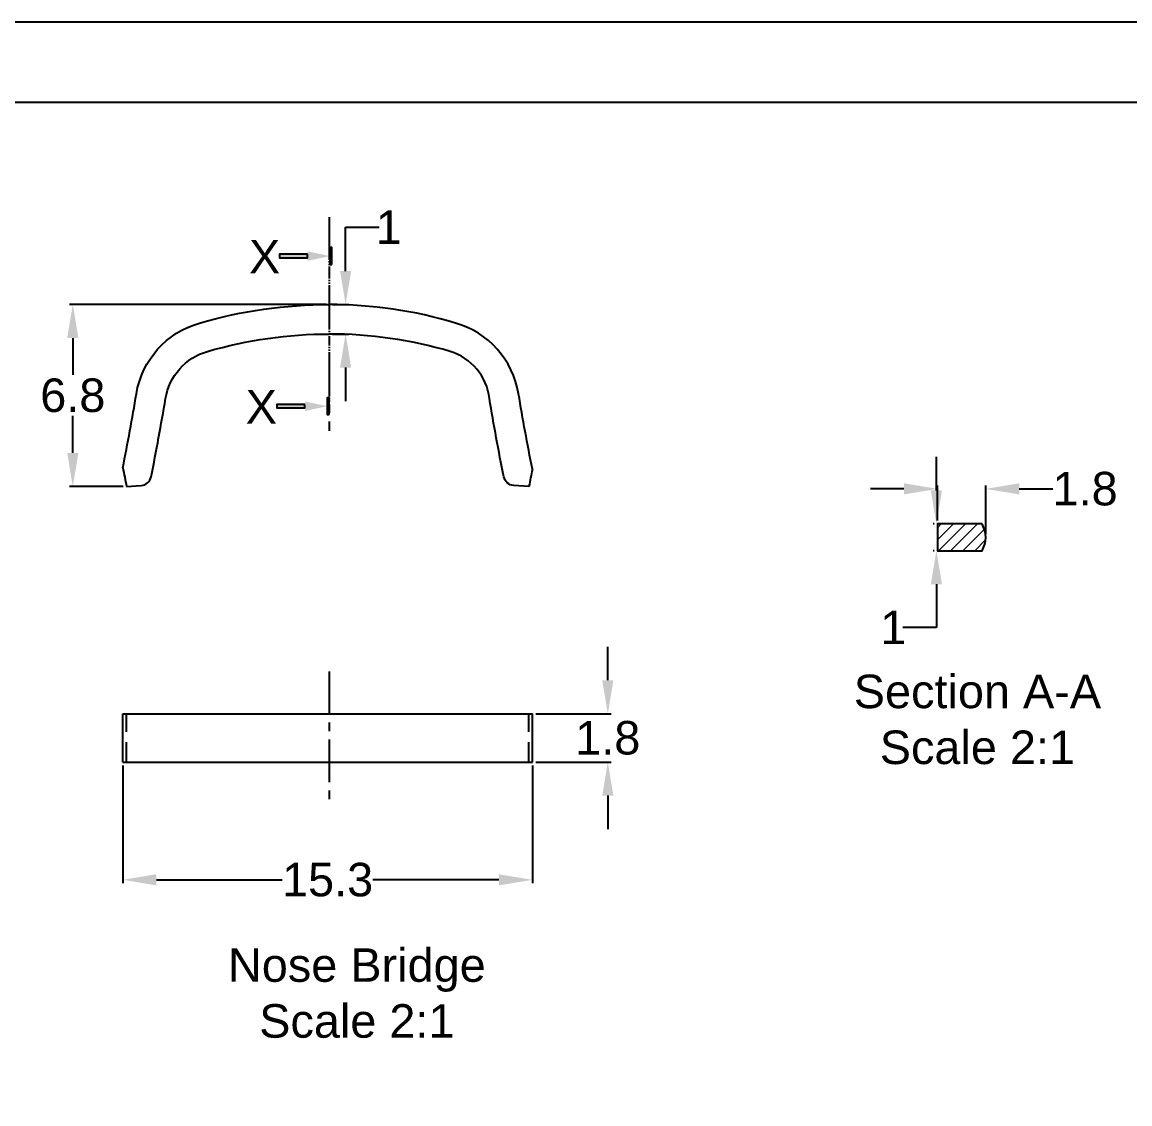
# Model space of a CAD drawing. Header units: millimetres. Extents: x 1186 to 2336, y 1181 to 1549.
# Drawn here: x 1973.9 to 2056.5, y 1468.2 to 1548.8 of the extents above; entities that cross this region are included whole.
import ezdxf

# ---------------------------------------------------------------- set-up
doc = ezdxf.new("R2010")
doc.units = ezdxf.units.MM
for name, pattern in [('CENTER', [50.8, 31.75, -6.35, 6.35, -6.35]), ('HIDDEN2', [0.1875, 0.125, -0.0625]), ('PHANTOM2', [1.25, 0.625, -0.125, 0.125, -0.125, 0.125, -0.125])]:
    doc.linetypes.add(name, pattern=pattern)
for name, color, linetype in [('Dimension', 3, 'Continuous'), ('Hidden Line', 1, 'HIDDEN2'), ('Section Line', 6, 'PHANTOM2')]:
    doc.layers.add(name, color=color, linetype=linetype)
for name, color, linetype, lineweight in [('odj', 4, 'Continuous', 35), ('Section', 4, 'Continuous', 25), ('绘图层', 7, 'Continuous', 15)]:
    doc.layers.add(name, color=color, linetype=linetype, lineweight=lineweight)
doc.styles.get("Standard").update_dxf_attribs({"font": 'arial.ttf'})
doc.styles.add('宋体', font='SimSun.ttf')
doc.dimstyles.new('Standard$0', dxfattribs={"dimtxt": 2.3, "dimasz": 2, "dimexe": 1, "dimexo": 1, "dimgap": 1, "dimtad": 0, "dimtih": 1, "dimtoh": 1, "dimdec": 1, "dimzin": 0, "dimdsep": 46, "dimtxsty": 'Standard', "dimcen": 0, "dimclrd": 4, "dimclre": 4, "dimclrt": 4, "dimadec": 1, "dimazin": 0, "dimtfac": 1, "dimtdec": 1, "dimtofl": 0, "dimtmove": 0, "dimatfit": 0, "dimfxl": 1, "dimtolj": 1, "dimtzin": 0, "dimarcsym": 0})

# ---------------------------------------------------------------- blocks, each defined once
blk = doc.blocks.new('*D227')
at = {"layer": 'Defpoints', "color": 0, "transparency": 16777216}
for p in [(1996.795, 1527.779), (1977.656, 1514.221), (1981.659, 1514.221)]:
    blk.add_point(p, dxfattribs=at)
at = {"layer": 'Dimension', "color": 3, "lineweight": -2, "transparency": 16777216}
for p, q in [((1996.545, 1527.779), (1977.406, 1527.779)), ((1977.656, 1525.279), (1977.656, 1522.527)), ((1977.656, 1516.721), (1977.656, 1519.474)), ((1981.409, 1514.221), (1977.406, 1514.221))]:
    blk.add_line(p, q, dxfattribs=at)
at = {"layer": 'Dimension', "color": 3, "transparency": 16777216}
for points in [[(1977.24, 1525.279), (1978.073, 1525.279), (1977.656, 1527.779)], [(1977.24, 1516.721), (1978.073, 1516.721), (1977.656, 1514.221)]]:
    blk.add_solid(points, dxfattribs=at)
at = {"layer": 'Dimension', "transparency": 16777216, "insert": (1977.656, 1521), "char_height": 2.5, "attachment_point": 5}
blk.add_mtext('\\A1;6.8', dxfattribs=at)
blk = doc.blocks.new('*D228')
at = {"layer": 'Defpoints', "color": 0, "transparency": 16777216}
for p in [(1981.385, 1493.659), (2011.92, 1493.659), (1981.385, 1484.882)]:
    blk.add_point(p, dxfattribs=at)
at = {"layer": 'Dimension', "color": 3, "lineweight": -2, "transparency": 16777216}
for p, q in [((1981.385, 1493.409), (1981.385, 1484.632)), ((2011.92, 1493.409), (2011.92, 1484.632)), ((1983.885, 1484.882), (1993.273, 1484.882)), ((2009.42, 1484.882), (2000.032, 1484.882))]:
    blk.add_line(p, q, dxfattribs=at)
at = {"layer": 'Dimension', "color": 3, "transparency": 16777216}
for points in [[(1983.885, 1485.298), (1983.885, 1484.465), (1981.385, 1484.882)], [(2009.42, 1485.298), (2009.42, 1484.465), (2011.92, 1484.882)]]:
    blk.add_solid(points, dxfattribs=at)
at = {"layer": 'Dimension', "transparency": 16777216, "insert": (1996.652, 1484.882), "char_height": 2.5, "attachment_point": 5}
blk.add_mtext('\\A1;15.3', dxfattribs=at)
blk = doc.blocks.new('*D161')
at = {"layer": 'Defpoints', "color": 0, "transparency": 16777216}
for p in [(2011.92, 1497.259), (2011.92, 1493.659), (2017.542, 1493.659)]:
    blk.add_point(p, dxfattribs=at)
at = {"layer": 'Dimension', "color": 3, "lineweight": -2, "transparency": 16777216}
for p, q in [((2017.542, 1499.759), (2017.542, 1502.259)), ((2012.17, 1497.259), (2017.792, 1497.259)), ((2012.17, 1493.659), (2017.792, 1493.659)), ((2017.542, 1491.159), (2017.542, 1488.659))]:
    blk.add_line(p, q, dxfattribs=at)
at = {"layer": 'Dimension', "color": 3, "transparency": 16777216}
for points in [[(2017.126, 1499.759), (2017.959, 1499.759), (2017.542, 1497.259)], [(2017.126, 1491.159), (2017.959, 1491.159), (2017.542, 1493.659)]]:
    blk.add_solid(points, dxfattribs=at)
at = {"layer": 'Dimension', "transparency": 16777216, "insert": (2017.542, 1495.459), "char_height": 2.5, "attachment_point": 5}
blk.add_mtext('\\A1;1.8', dxfattribs=at)
blk = doc.blocks.new('*D229')
at = {"layer": 'Defpoints', "color": 0, "transparency": 16777216}
for p in [(1996.76, 1527.779), (1996.76, 1525.581), (1997.997, 1525.581)]:
    blk.add_point(p, dxfattribs=at)
at = {"layer": 'Dimension', "color": 3, "lineweight": -2, "transparency": 16777216}
for p, q in [((1997.997, 1530.279), (1997.997, 1533.543)), ((1997.997, 1533.543), (2000.497, 1533.543)), ((1997.01, 1527.779), (1998.247, 1527.779)), ((1997.01, 1525.581), (1998.247, 1525.581)), ((1997.997, 1523.081), (1997.997, 1520.581))]:
    blk.add_line(p, q, dxfattribs=at)
at = {"layer": 'Dimension', "color": 3, "transparency": 16777216}
for points in [[(1997.58, 1530.279), (1998.413, 1530.279), (1997.997, 1527.779)], [(1997.58, 1523.081), (1998.413, 1523.081), (1997.997, 1525.581)]]:
    blk.add_solid(points, dxfattribs=at)
at = {"layer": 'Dimension', "transparency": 16777216, "insert": (2001.207, 1533.543), "char_height": 2.5, "attachment_point": 5}
blk.add_mtext('\\A1;1', dxfattribs=at)
blk = doc.blocks.new('*D230')
at = {"layer": 'Defpoints', "color": 0, "transparency": 16777216}
for p in [(2045.717, 1514.034), (2042.117, 1511.416), (2045.717, 1510.416)]:
    blk.add_point(p, dxfattribs=at)
at = {"layer": 'Dimension', "color": 3, "lineweight": -2, "transparency": 16777216}
for p, q in [((2039.617, 1514.034), (2037.117, 1514.034)), ((2042.117, 1511.666), (2042.117, 1514.284)), ((2045.717, 1510.666), (2045.717, 1514.284)), ((2048.217, 1514.034), (2050.717, 1514.034))]:
    blk.add_line(p, q, dxfattribs=at)
at = {"layer": 'Dimension', "color": 3, "transparency": 16777216}
for points in [[(2039.617, 1514.451), (2039.617, 1513.618), (2042.117, 1514.034)], [(2048.217, 1514.451), (2048.217, 1513.618), (2045.717, 1514.034)]]:
    blk.add_solid(points, dxfattribs=at)
at = {"layer": 'Dimension', "transparency": 16777216, "insert": (2053.128, 1514.034), "char_height": 2.5, "attachment_point": 5}
blk.add_mtext('\\A1;1.8', dxfattribs=at)
blk = doc.blocks.new('*D231')
at = {"layer": 'Defpoints', "color": 0, "transparency": 16777216}
for p in [(2042.117, 1511.416), (2042.04, 1509.416), (2042.117, 1509.416)]:
    blk.add_point(p, dxfattribs=at)
at = {"layer": 'Dimension', "color": 3, "lineweight": -2, "transparency": 16777216}
for p, q in [((2042.04, 1513.916), (2042.04, 1516.416)), ((2041.867, 1511.416), (2041.79, 1511.416)), ((2041.867, 1509.416), (2041.79, 1509.416)), ((2042.04, 1506.916), (2042.04, 1503.706)), ((2042.04, 1503.706), (2039.54, 1503.706))]:
    blk.add_line(p, q, dxfattribs=at)
at = {"layer": 'Dimension', "color": 3, "transparency": 16777216}
for points in [[(2041.623, 1513.916), (2042.457, 1513.916), (2042.04, 1511.416)], [(2041.623, 1506.916), (2042.457, 1506.916), (2042.04, 1509.416)]]:
    blk.add_solid(points, dxfattribs=at)
at = {"layer": 'Dimension', "transparency": 16777216, "insert": (2038.83, 1503.706), "char_height": 2.5, "attachment_point": 5}
blk.add_mtext('\\A1;1', dxfattribs=at)
blk = doc.blocks.new('_FILLED')
at = {"color": 0, "linetype": 'ByBlock'}
blk.add_solid([(0, 0), (-1, 0.214), (-1, -0.214)], dxfattribs=at)
blk = doc.blocks.new('ER')
at = {"layer": 'Section'}
h = blk.add_hatch(color=6, dxfattribs=at)
h.dxf.hatch_style = 1
h.paths.add_polyline_path([(973.88, -602.3), (973.88, -602.77), (977.63, -602.77), (977.63, -602.3)])
h.paths.add_polyline_path([(980.63, -603.66), (980.87, -603.66), (980.87, -601.41), (980.63, -601.41)])
at = {"layer": 'Section', "color": 6}
for points in [[(980.87, -603.66), (980.87, -601.41), (980.63, -601.41), (980.63, -603.66)], [(977.63, -602.3), (973.88, -602.3), (973.88, -602.77), (977.63, -602.77)]]:
    blk.add_lwpolyline(points, close=True, dxfattribs=at)
at = {"layer": 'Section', "color": 6, "xscale": 3.002185386386005, "yscale": 3.002185386386005, "zscale": 3.002185386386005}
blk.add_blockref('_FILLED', (980.63, -602.54), dxfattribs=at)

msp = doc.modelspace()

# ---------------------------------------------------------------- hatches: boundary and pattern name
at = {"lineweight": 9}
h = msp.add_hatch(dxfattribs=at)
h.set_pattern_fill('ANSI31', color=1, scale=0.2, style=0)
h.set_pattern_definition([(45, (-3015.0566, 8735.3488), (-0.449012806, 0.449012806), [])])
h.paths.add_polyline_path([(2045.44573, 1509.41616, 0.27167938), (2045.44573, 1511.41616), (2042.11741, 1511.41616), (2042.11741, 1509.41616)])

# ---------------------------------------------------------------- linework, layer by layer
for p, q in [((2331.48056, 1542.83599), (1922.22506, 1542.83599)), ((1981.38456, 1493.6587), (1981.38456, 1497.2587)), ((2011.92013, 1493.6587), (2011.92013, 1497.2587))]:
    msp.add_line(p, q)
msp.add_lwpolyline([(2335.5186, 1251.83599), (2335.5186, 1548.83599), (1915.5186, 1548.83599), (1915.5186, 1251.83599)], close=True)
at = {"color": 2, "linetype": 'CENTER', "ltscale": 0.1}
for points in [[(1996.75961, 1534.29377), (1996.75961, 1518.36585)], [(1996.75961, 1500.42266), (1996.75961, 1490.49474)]]:
    msp.add_lwpolyline(points, dxfattribs=at)
for points in [[(1981.38456, 1515.59363, 0.00825468), (1982.39548, 1521.12821, -0.28995658), (1987.09695, 1526.39666, -0.07131729), (1996.77807, 1527.77929)], [(2011.92013, 1515.50096, -0.00839335), (2010.89066, 1521.12821, 0.28995658), (2006.1892, 1526.39666, 0.0733207), (1996.77807, 1527.77929)], [(1981.65937, 1514.22148), (1982.75758, 1514.28455, 0.34108498), (1983.49599, 1514.92541, 0.0086082), (1984.56794, 1520.77074, -0.28995658), (1987.70225, 1524.28304, -0.0714253), (1996.77888, 1525.58134, -0.06969424)], [(2011.66564, 1514.21934), (2010.53019, 1514.28455, -0.34108498), (2009.79178, 1514.92541, -0.0086082), (2008.71983, 1520.77074, 0.29823895), (2005.78552, 1524.28304, 0.07196916), (1996.77888, 1525.58134, 0.06969424)], [(1981.38456, 1515.59363, -0.01184104), (1981.65937, 1514.22148, -0.01184104)], [(2011.92013, 1515.50096, 0.01105596), (2011.66564, 1514.21934)]]:
    msp.add_lwpolyline(points, format="xyb")
msp.add_lwpolyline([(2045.44573, 1511.41616), (2042.11741, 1511.41616), (2042.11741, 1509.41616), (2045.44573, 1509.41616, 0.27167938)], format="xyb", close=True)
for points in [[(1981.38456, 1497.2587), (2011.92013, 1497.2587)], [(1981.38456, 1493.6587), (2011.92013, 1493.6587)]]:
    msp.add_lwpolyline(points)
at = {"layer": 'Hidden Line', "ltscale": 12}
for p, q in [((1981.65937, 1493.6587), (1981.65937, 1497.2587)), ((2011.66564, 1493.6587), (2011.66564, 1497.2587))]:
    msp.add_line(p, q, dxfattribs=at)
at = {"layer": 'Section Line'}
msp.add_line((1996.75961, 1532.02106), (1996.75961, 1520.4749), dxfattribs=at).dxf.unprotected_set("ltscale", 0)

# ---------------------------------------------------------------- block references
at = {"linetype": 'Continuous', "xscale": 0.5559712353769681, "yscale": 0.5559712353769681, "zscale": 0.5559712353769681}
for p in [(1451.62538, 1866.38771), (1451.42538, 1855.19444)]:
    msp.add_blockref('ER', p, dxfattribs=at)

# ---------------------------------------------------------------- texts
at = {"layer": 'odj', "char_height": 2.5, "attachment_point": 5}
for insert in [(1991.95672, 1531.34618), (1991.71028, 1520.15204)]:
    msp.add_mtext_dynamic_manual_height_columns('X', width=17.5973544, gutter_width=12.5, heights=[0], dxfattribs=dict(at, insert=insert))
at = {"layer": '绘图层', "color": 4, "linetype": 'ByBlock', "lineweight": 9, "char_height": 2.5, "width": 31.5629841, "attachment_point": 5, "style": '宋体'}
for s, insert in [('{\\fArial|b0|i0|c0|p34;Section A-A\\PScale 2:1}', (2045.0994, 1496.8296)), ('{\\fArial|b0|i0|c0|p34;Nose Bridge\\PScale 2:1}', (1998.83286, 1476.42536))]:
    msp.add_mtext(s, dxfattribs=dict(at, insert=insert))

# ---------------------------------------------------------------- dimensions: what is measured, and where the dimension line sits
at = {"layer": 'Dimension'}
for base, p1, p2, picture, middle in [((1997.99669, 1525.58134), (1996.75961, 1527.77929), (1996.75961, 1525.58134), '*D229', (2001.20713, 1533.54298)), ((2042.03994, 1509.41616), (2042.11741, 1511.41616), (2042.11741, 1509.41616), '*D231', (2038.8295, 1503.70572))]:
    dim = msp.add_linear_dim(base=base, p1=p1, p2=p2, angle=90, dimstyle='Standard$0', override={"dimtxt": 2.5, "dimasz": 2.5, "dimexe": 0.25, "dimexo": 0.25, "dimgap": 0.25, "dimdec": 0, "dimlfac": 0.5, "dimclrd": 3, "dimclre": 3, "dimclrt": 256, "dimadec": 2, "dimtdec": 2, "dimatfit": 3}, dxfattribs=at)
    dim.commit()
    dim.dimension.update_dxf_attribs({"geometry": picture, "text_midpoint": middle, "dimtype": 160})
for base, p1, p2, picture, middle in [((1977.65642, 1514.22148), (1996.79466, 1527.77929), (1981.65937, 1514.22148), '*D227', (1977.65642, 1521.00039)), ((2017.54232, 1493.6587), (2011.92013, 1497.2587), (2011.92013, 1493.6587), '*D161', (2017.54232, 1495.4587))]:
    dim = msp.add_linear_dim(base=base, p1=p1, p2=p2, angle=90, dimstyle='Standard$0', override={"dimtxt": 2.5, "dimasz": 2.5, "dimexe": 0.25, "dimexo": 0.25, "dimgap": 0.25, "dimlfac": 0.5, "dimclrd": 3, "dimclre": 3, "dimclrt": 256, "dimadec": 2, "dimtdec": 2, "dimatfit": 3}, dxfattribs=at)
    dim.commit()
    dim.dimension.update_dxf_attribs({"geometry": picture, "text_midpoint": middle})
for base, p1, p2, picture, middle in [((2045.71741, 1514.03441), (2042.11741, 1511.41616), (2045.71741, 1510.41616), '*D230', (2053.12805, 1514.03441)), ((1981.38456, 1484.88158), (2011.92013, 1493.6587), (1981.38456, 1493.6587), '*D228', (1996.65234, 1484.88158))]:
    dim = msp.add_linear_dim(base=base, p1=p1, p2=p2, dimstyle='Standard$0', override={"dimtxt": 2.5, "dimasz": 2.5, "dimexe": 0.25, "dimexo": 0.25, "dimgap": 0.25, "dimlfac": 0.5, "dimclrd": 3, "dimclre": 3, "dimclrt": 256, "dimadec": 2, "dimtdec": 2, "dimatfit": 3}, dxfattribs=at)
    dim.commit()
    dim.dimension.update_dxf_attribs({"geometry": picture, "text_midpoint": middle})

doc.saveas('drawing.dxf')
